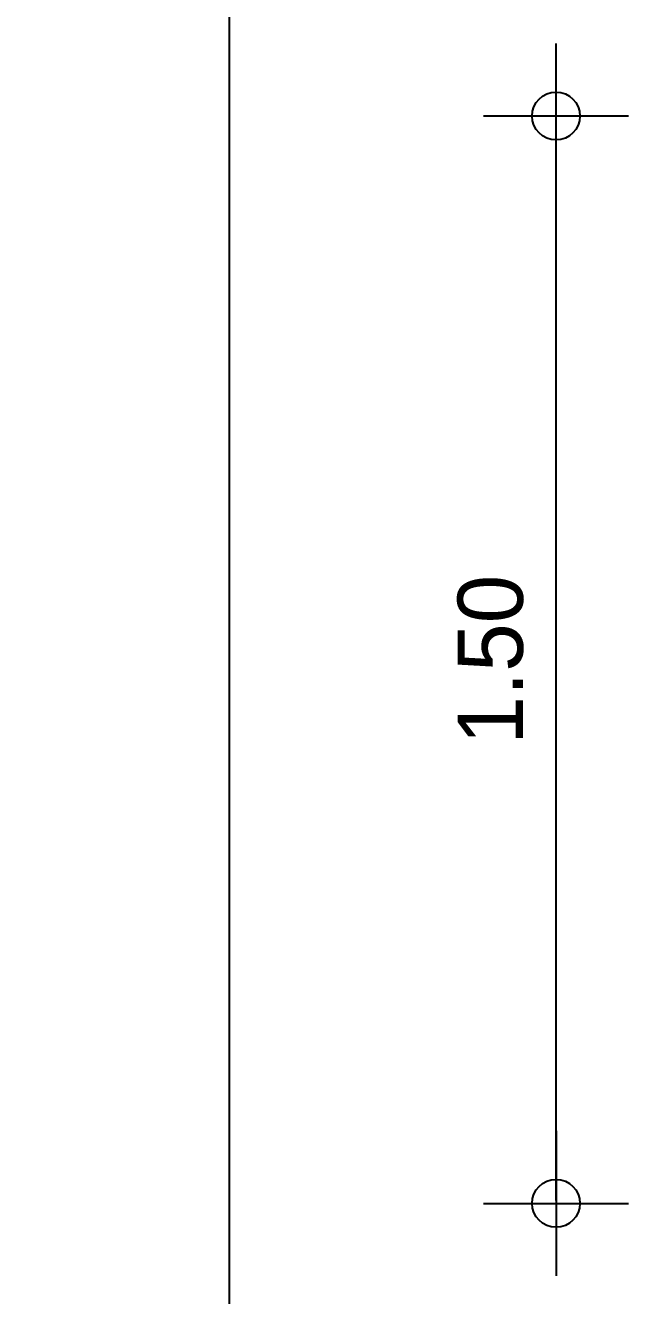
# Model space of a CAD drawing. Header units: metres. Extents: x 0 to 75.2, y 0 to 51.1.
# Drawn here: x 74.404 to 75.235, y 28.373 to 30.125 of the extents above; entities that cross this region are included whole.
import ezdxf

# ---------------------------------------------------------------- set-up
doc = ezdxf.new("R2010")
doc.units = ezdxf.units.M
doc.header["$LTSCALE"] = 0.018
doc.header["$MEASUREMENT"] = 0
doc.layers.add('DIMBLK', color=3, linetype='Continuous')
doc.styles.get("Standard").update_dxf_attribs({"font": 'ugtxt.shx'})
doc.dimstyles.new('CADWDOT', dxfattribs={"dimscale": 0.05, "dimtxt": 1.8, "dimasz": 0.08, "dimexe": 2, "dimexo": 0, "dimgap": 0.09, "dimtad": 0, "dimrnd": 0.001, "dimzin": 0, "dimdsep": 46, "dimtxsty": 'Standard', "dimblk": 'ARTDIM', "dimblk1": 'ARTDIM', "dimblk2": 'ARTDIM', "dimsah": 1, "dimcen": 0.09, "dimdle": 0.05, "dimse1": 1, "dimse2": 1, "dimadec": 0, "dimazin": 0, "dimtfac": 1, "dimtdec": 4, "dimtmove": 0, "dimatfit": 3, "dimldrblk": 'ARTDIM', "dimfxl": 0, "dimtvp": 0.9999, "dimtolj": 1, "dimtzin": 0, "dimarcsym": 0})

# ---------------------------------------------------------------- blocks, each defined once
blk = doc.blocks.new('ARTDIM')
at = {"layer": 'DIMBLK'}
for p, q in [((0, -24.9975), (0, 24.9975)), ((-24.9975, 0), (24.9975, 0))]:
    blk.add_line(p, q, dxfattribs=at)
blk.add_circle((0, 0), 8.25, dxfattribs=at)
blk = doc.blocks.new('*D45')
at = {"color": 0, "lineweight": -2}
blk.add_line((75.135, 28.504), (75.135, 29.996), dxfattribs=at)
at = {"layer": 'Defpoints', "color": 0}
for p in [(74.385, 30), (75.135, 30), (74.385, 28.5)]:
    blk.add_point(p, dxfattribs=at)
at = {"color": 0, "lineweight": -2, "xscale": 0.004, "yscale": 0.004, "zscale": 0.004}
for p, rotation in [((75.135, 30), 90), ((75.135, 28.5), 270)]:
    blk.add_blockref('ARTDIM', p, dxfattribs=dict(at, rotation=rotation))
at = {"color": 0, "insert": (75.045, 29.25), "char_height": 0.09, "attachment_point": 5, "rotation": 90}
blk.add_mtext('\\A1;1.50', dxfattribs=at)

msp = doc.modelspace()

# ---------------------------------------------------------------- linework, layer by layer
msp.add_line((74.685, 28.2), (74.685, 34.2))

# ---------------------------------------------------------------- dimensions: what is measured, and where the dimension line sits
dim = msp.add_linear_dim(base=(75.135, 30), p1=(74.385, 28.5), p2=(74.385, 30), angle=90, dimstyle='CADWDOT')
dim.commit()
dim.dimension.update_dxf_attribs({"geometry": '*D45', "text_midpoint": (75.045, 29.25)})

doc.saveas('drawing.dxf')
